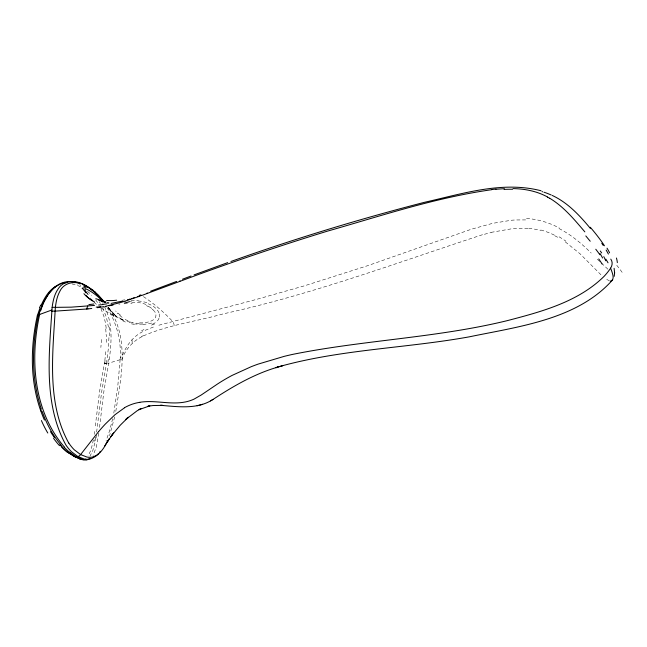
<?xml version="1.0" encoding="UTF-8"?>
<svg xmlns="http://www.w3.org/2000/svg" width="647" height="647" viewBox="0 0 647 647"><rect width="100%" height="100%" fill="white"/><g stroke="black" fill="none" stroke-linecap="round" stroke-linejoin="round"><path stroke-width="0.49" stroke-dasharray="3.23 2.43" d="M120.18 359.125C121.499 340.945 116.581 322.473 106.787 307.131M106.504 342.368L106.715 334.734M120.156 359.417L117.77 386.316L113.807 413.101M105.768 351.701L104.863 360.339M99.509 427.384L103.924 391.055L108.68 363.177L120.14 359.7M95.311 425.92L99.622 391.184L104.369 363.42A3.154 1.326 11.1 0 1 106.488 363.493A3.146 1.294 12.1 0 0 108.583 363.614M94.616 431.484L94.236 434.331M96.629 432.067L101.644 391.904L106.488 363.501M109.246 359.756C111.47 342.562 113.031 324.131 105.081 308.061M98.781 433.183L96.29 447.166L93.095 455.342M95.885 437.251L95.174 441.391M93.394 439.903L91.073 449.875L88.049 455.925M115.789 411.387C121.07 377.654 130.023 337.734 108.267 307.39L116.25 316.488M94.866 442.993L92.675 451.04L89.957 456.151M106.512 363.363L108.397 348.215L109.02 335.833M106.504 363.412L106.512 363.388A3.17 1.27 11.5 0 0 104.393 363.299L104.45 362.983A3.186 1.262 10.3 0 1 106.577 363.056A3.146 1.254 11.6 0 0 108.68 363.177M114.681 416.911L109.529 435.722M112.659 418.674L109.699 430.425L106.051 440.882M142.68 331.62A69.803 42.92 14.8 0 0 139.639 333.423C131.236 338.616 125.672 347.261 122.024 356.246A4.311 1.99 3.4 0 1 120.277 357.379M141.928 336.675C132.554 341.39 125.138 349.784 121.806 359.748A4.335 2.176 4.5 0 1 120.043 361.034M143.416 335.898C168.786 324.697 196.882 321.405 223.377 313.827C312.469 294.361 397.937 262.415 484.377 234.093M145.13 330.35L154.237 326.711M151.697 323.071L142.372 324.689M158.855 325.223L256.956 299.278L304.494 285.804L367.973 265.585L471.55 229.159L492.61 223.344L511.284 220.263A118.53 115.942 -76 0 1 515.546 219.964L526.318 219.907M491.065 232.37L512.214 228.698L528.736 228.577M127.419 303.556L121.822 304.009M129.457 301.623L131.519 301.462M130.791 303.306L132.117 303.241M119.954 304.09L118.781 304.106M139.623 322.853C145.777 323.346 160.165 320.734 154.779 311.668M132.7 322.497L127.904 321.624M134.527 324.43L129.756 323.516M72.076 283.944L77.333 285.424A60.082 43.09 -85.2 0 1 81.118 287.042M76.92 283.863L77.567 284.073M609.531 280.984L604.872 278.283M123.561 320.265L119.824 318.575M148.139 303.775C152.522 305.489 157.075 308.207 158.944 312.752A23.81 12.859 3.6 0 1 159.267 313.924M79.492 284.785L80.131 285.044M125.389 322.052L121.636 320.241M146.376 305.61L148.867 306.775M554.827 235.775L558.498 237.692M559 228.545C571.131 234.667 581.58 243.547 591.196 253.05M565.324 241.897L580.1 253.859L601.864 275.703M100.77 307.883L112.255 315.138L123.82 320.37L114.915 315.388L116.67 316.844L110.88 310.811M607.937 269.233L597.205 259.091M114.495 315.057L107.046 307.276M96.387 304.333L89.715 297.685M108.267 307.39L109.303 308.813L108.324 307.414M99.161 301.583L100.431 303.589M102.186 302.675L102.509 303.217M102.752 307.867L106.44 317.418L108.47 327.236M100.964 308.789L103.981 316.585L105.946 325.134M80.179 285.003A62.007 44.295 -85.1 0 1 80.843 285.287M84.223 287.155A64.271 45.824 -85.9 0 1 84.797 287.503M108.364 359.19A38.691 20.162 85.2 0 1 107.871 362.498M109.254 327.034A41.837 25.055 86.9 0 1 109.796 335.914M94.454 439.758A115.053 34.251 80.2 0 1 94.171 441.367M143.408 296.601A247.437 135.166 79 0 1 172.555 321.333A4.214 1.852 74.7 0 1 174.229 325.821M120.423 315.138A58.602 33.935 80.5 0 1 115.667 310.972M128.066 320.694A83.827 53.798 -87.6 0 1 123.876 318.906M139.323 323.274A73.022 36.895 -33 0 1 132.417 322.821M152.199 309.12A23.397 12.18 3.6 0 1 154.673 311.684M149.02 306.702A23.397 12.35 2.7 0 1 152.482 309.031M131.689 302.4A17.412 8.815 4.4 0 1 147.346 305.077M122.89 301.906A27.037 7.263 2.5 0 1 126.99 301.316M114.018 315.736A19.701 2.087 52.6 0 1 110.54 311.967M122.178 317.386A59.063 34.437 82.5 0 1 117.309 313.067M129.982 322.368A81.498 52.059 -86.8 0 1 125.825 320.37M142.785 324.034A62.444 32.075 -34 0 1 134.94 323.921M155.207 322.699A30.708 20.995 33.2 0 1 152.563 324.123M159.016 318.146A20.243 11.937 17 0 1 155.684 322.36M159.13 313.924A20.623 11.136 7.3 0 1 158.895 318.098M138.167 300.96A21.327 11.096 1.9 0 1 148.673 303.427M131.074 300.718A19.701 9.22 3.2 0 1 138.191 300.701M122.291 300.257A31.113 7.901 -0.2 0 1 124.863 299.836M484.441 234.287A259.132 247.655 56.9 0 1 491.122 232.564M528.753 228.399A77.575 74.575 -55.5 0 1 540.633 230.429M540.771 229.992A79.581 75.828 -48.9 0 1 555.005 235.451M559.089 236.818A97.082 89.391 -27.1 0 1 565.915 241.169M526.488 218.395A88.235 84.943 -58.2 0 1 559.291 228.027M616.753 265.302A102.614 22.863 37.5 0 1 622.487 272.832M131.972 339.821A20.453 17.137 58.6 0 1 132.109 343.606M141.539 330.86A69.164 41.529 12.7 0 1 143.974 329.517M151.463 325.118A113.508 52.367 0.8 0 1 156.145 323.492M141.669 336.505A72.092 43.503 9.3 0 1 143.157 335.712M96.411 434.865A171.827 22.119 -89.7 0 1 95.619 440.494M87.402 291.312A61.983 44.166 -86 0 1 91.834 295.356M95.659 299.885A61.983 44.166 -86 0 1 97.907 303.144M105.049 360.484A33.046 15.423 86.6 0 1 104.636 363.104M101.442 339.481A106.334 31.048 -89.2 0 1 100.859 347.512M105.736 328.862A41.165 22.653 87.4 0 1 106.035 334.685M105.785 325.19A38.634 23.179 87.5 0 1 106.229 328.765"/><path stroke-width="0.97" d="M90.459 288.894L90.281 288.756A65.048 36.321 71.8 0 0 85.331 285.464C77.074 280.054 64.134 279.488 58.295 288.699C54.38 294.256 52.925 301.09 52.092 307.713C49.261 353.181 43.05 403.437 65.897 444.999A37.955 22.2 74.7 0 0 71.534 451.768L77.907 456.556L84.32 459.055A37.898 21.998 75 0 0 90.2 458.966C98.093 456.321 103.73 449.317 107.006 441.901M51.841 310.01L39.653 314.458A3.461 1.375 12.1 0 0 38.456 315.202C31.614 346.016 31.25 378.899 41.335 409.05M39.653 314.458C29.778 359.012 33.409 410.966 64.207 446.81M614.238 276.342L614.593 272.549M40.041 307.762L37.3 315.785A3.526 1.431 12.8 0 0 38.488 315.113L43.495 302.092L49.932 291.643M610.412 281.146C615.847 279.69 611.706 271.627 610.622 268.133A10.813 8.702 -21 0 0 610.784 259.115M40.712 310.6C45.047 296.455 55.351 279.641 72.472 281.768M41.076 305.4C44.635 297.636 49.14 289.452 57.203 285.667M106.343 443.47L109.1 438.989L104.644 446.179M107.491 441.65L112.699 434.145M110.774 436.701L113.67 432.859M111.761 435.399L120.253 425.216L128.252 417.307L126.359 418.997L137.132 410.772L140.933 408.653L139 409.64L149.861 405.831L147.888 406.267L152.991 405.54L162.696 405.386L160.448 405.313C178.046 406.704 197.448 409.713 213.106 399.369C233.276 386.194 254.328 373.909 277.628 367.148L275.945 367.674L283.135 365.474L275.945 367.674M612.693 279.787C577.447 319.65 518.74 326.549 469.455 336.804C407.044 348.118 342.853 349.251 281.469 365.992M99.363 452.601L100.398 451.299M98.667 431.517L80.592 454.59A4.408 3.114 -57.7 0 1 77.907 456.556L76.54 456.919A3.534 2.467 -57.3 0 1 74.615 456.499A3.526 2.451 -57.3 0 0 73.418 456.006M98.312 453.814L96.363 455.48L92.78 456.96A37.194 21.594 75 0 1 86.949 457.049L80.592 454.59L74.292 449.802A37.251 21.674 75 0 1 68.792 442.993M128.252 417.307L125.583 419.701L127.483 418.002M55.124 286.775L60.519 283.952M90.362 458.383L86.916 459.782M124.483 407.812L114.907 414.776L105.251 424.133A172.434 133.225 -60.6 0 0 98.676 431.525M210.429 400.881L213.106 399.369M176.639 281.429L150.638 291.174M179.526 281.146L180.125 280.919M182.446 279.237L191.043 276.01M194.051 274.886L227.72 262.625M146.602 293.39L147.467 293.075M141.515 295.558L182.834 280.28C230.421 262.553 278.501 246.151 327.05 231.262C381.455 215.774 435.601 197.602 491.801 189.684M138.927 296.488L141.37 295.291A4.408 2.345 69.1 0 0 138.927 296.488L121.232 302.367L105.574 306.282M230.922 261.485C294.587 238.8 359.303 219.107 424.739 202.244C462.492 193.776 502.258 180.772 541.013 190.744M139.995 295.776L139.307 296.019M138.264 296.383L137.576 296.617M133.379 298.008L134.204 297.741M131.729 298.518L132.554 298.267M61.336 283.677L64.182 282.965M129.238 299.27L130.071 299.027M127.564 299.747L128.397 299.512M197.076 405.782L202.624 404.302M122.485 301.09L111.114 303.411M103.488 306.694L97.43 307.713M139.841 402.288C154.981 399.814 170.307 405.006 185.406 401.949A39.952 29.333 -50.9 0 0 194.084 399.11L201.209 395.018L217.691 383.881A179.583 147.791 -59.4 0 1 232.087 375.414L251.173 366.712A248.011 207.606 -65 0 1 258.129 364.115L284.114 356.384A488.008 402.369 -84.5 0 1 292.355 354.443C363.42 340.079 436.515 337.896 507.094 320.686C541.345 311.765 578.135 301.979 604.063 276.366A61.214 48.646 -24.5 0 0 607.072 272.945A56.249 44.772 -24.2 0 0 610.622 268.133M83.714 286.16L88.437 287.397L95.012 292.015M65.169 282.812L67.151 282.618M91.761 308.473L88.332 308.862M102.76 304.583L98.667 305.028M88.032 308.894L87.466 308.951M87.191 308.983L55.027 311.142A4.755 2.329 4.7 0 0 51.703 311.442M94.519 305.424L71.227 307.155L55.399 307.357A4.723 2.434 7.7 0 0 52.108 307.56M495.925 189.264L504.385 188.681M93.128 290.463A4.311 2.839 -50.1 0 0 91.243 289.5L90.92 289.508M513.039 188.592C524.96 188.843 537.059 191.189 547.564 197.02M74.203 281.979L76.297 282.375M79.419 458.529L80.479 458.739M107.176 302.828L108.017 303.014M106.092 302.003L95.813 298.704M105.501 302.416L103.868 301.963M82.703 459.516L76.54 456.919L69.771 452.164M77.85 282.779L78.869 283.087M542.008 191.593L542.663 191.787M102.258 301.478L103.059 301.728M543.957 192.191L544.596 192.402M101.353 301.178L100.754 300.976M545.235 192.612L546.489 193.057M79.346 458.666L74.615 456.499L69.512 453.086M79.888 283.435L80.39 283.621M99.565 300.556L98.667 300.216M547.111 193.291L551.228 194.982M552.231 195.443C567.759 202.64 579.615 215.435 590.371 228.391M83.067 284.753L83.56 284.995M84.385 285.416L84.547 285.505A65.606 46.867 -85.2 0 1 86.011 286.354M87.385 286.548C78.853 280.474 64.53 280.806 59.726 291.554C56.855 296.852 55.852 302.917 55.246 308.845C52.949 353.149 46.358 402.531 68.752 443.049M549.699 198.241C563.772 206.692 574.326 219.543 584.848 231.869M69.52 453.49L67.563 452.01M90.887 289.217L91.308 289.549M91.55 289.743L92.084 290.18M88.024 294.393C76.33 280.474 101.223 297.394 101.87 301.227M94.907 291.975L104.151 302.052M85.938 292.832L82.622 288.538M97.374 295.081L97.794 295.525M61.829 446.745L59.912 444.659M60.85 444.788C52.488 435.059 46.503 423.486 42.176 411.46M101.102 299.278L101.506 299.771M104.264 301.809L98.336 295.113L92.189 289.743A64.538 35.253 70.9 0 0 87.385 286.564M101.911 300.273L102.307 300.782M600.27 251.012L601.686 252.937M54.332 437.598L50.466 431.654M601.767 243.28L603.206 245.399M605.867 259.123L608.026 262.803M606.15 250.025L608.415 254.069M44.425 420.057C29.997 387.456 29.681 350.286 37.267 315.906A3.51 1.44 11.4 0 0 38.464 315.21M614.1 268.303L614.65 273.18M39.661 307.487A130.872 102.549 62.4 0 1 40.721 305.125M37.372 315.445A3.55 1.504 13 0 0 38.577 314.733A3.461 1.399 12.8 0 1 39.75 314.07M39.071 313.641A39.791 28.686 72.3 0 1 40.13 310.139M69.779 452.471A36.863 16.361 57.8 0 1 64.134 447.093M50.207 292.048A42.516 30.223 80 0 1 55.246 287.05M41.384 411.532A105.776 74.882 54.6 0 1 40.551 409.098M69.552 453.644A36.281 16.199 57.5 0 1 60.664 445.282M73.37 455.852A39.386 15.52 54.6 0 1 69.488 453.337M79.355 458.399A37.963 15.148 54.9 0 1 73.354 455.771M86.957 459.863A36.806 15.819 58.7 0 1 82.776 459.702M92.214 290.252A65.04 36.297 71.8 0 1 96.977 294.644M85.897 459.16A36.24 15.479 58.7 0 1 79.492 459.071M108.906 303.014A77.786 60.794 -65.9 0 1 108.057 302.861M94.559 302.003A63.115 34.509 -15.8 0 1 85.841 295.364M116.63 300.192A65.857 48.848 -53.8 0 1 106.585 300.459M92.756 300.718A63.956 35.456 -15.8 0 1 83.94 293.706M82.12 288.255A19.895 5.499 26.3 0 1 85.938 287.875M491.857 189.506A127.362 67.523 -17.6 0 1 495.99 189.086M504.037 189.393A93.807 49.495 -17.7 0 1 512.61 189.256M547.516 197.1A126.133 91.914 -54.5 0 1 549.659 198.305M585.794 235.92A35.375 0.607 50.1 0 1 590.234 241.25M595.774 249.232A54.283 8.468 47.1 0 1 599.898 254.756M598.734 258.937A100.883 29.18 37.4 0 1 602.22 264.219M616.454 258.007A104.191 35.609 33.8 0 1 617.335 262.633M600.012 253.527A104.167 28.856 40.9 0 1 602.616 258.032M607.023 248.165A48.452 9.778 46.4 0 1 609.595 252.823M590.299 227.275A26.818 3.364 50.4 0 1 604.46 245.795M86.658 309.04A20.995 6.397 -84.9 0 1 87.782 305.991M93.88 304.009A83.778 27.708 -1.8 0 1 88.874 304.6M106.003 306.646A86.981 36.03 -0.3 0 1 103.892 307.066M129.465 301.688A148.786 89.448 12.5 0 1 124.321 303.12M113.047 305.093A82.476 34.315 2 0 1 108.809 305.788M106.836 303.847A83.196 27.457 -0.5 0 1 102.566 304.389M100.681 306.694A90.378 23.632 -1.6 0 1 96.209 307.139M124.459 407.715A48.485 35.245 -56.3 0 1 139.833 402.345M603.788 256.624A59.475 12.657 51.8 0 1 605.729 260.765M47.789 433.021A67.709 43.551 56.2 0 1 41.424 420.55M59.492 445.67A41.117 20.421 57.4 0 1 53.588 438.31M67.611 452.512A33.798 14.557 56.2 0 1 61.732 447.206"/></g></svg>
